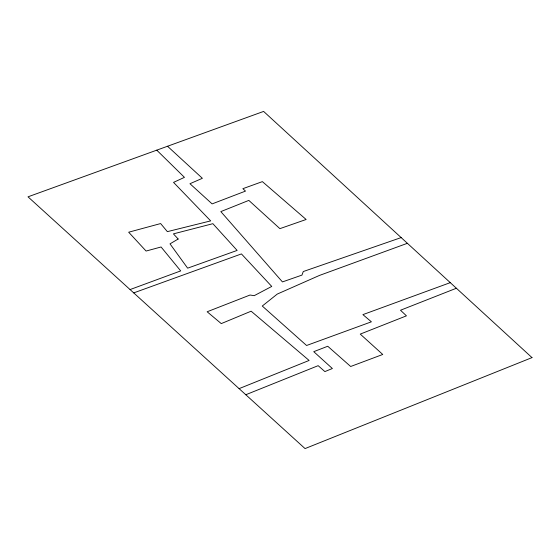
<?xml version="1.0" encoding="UTF-8"?>
<svg xmlns="http://www.w3.org/2000/svg" width="560" height="560" viewBox="0 0 560 560"><rect width="100%" height="100%" fill="white"/><g stroke="black" fill="none" stroke-linecap="round" stroke-linejoin="round"><path stroke-width="0.84" d="M239.092 388.64L309.113 360.451L251.132 311.192L221.263 323.603L207.151 311.766L250.033 295.029L254.219 295.666L271.747 286.433L241.437 253.918L133.721 292.887M245.798 394.737L318.157 365.666L324.877 371.588L332.374 368.529L313.747 351.666L327.747 346.255L350.672 366.492L382.746 354.466L360.262 334.103L406.448 315.84L400.498 310.233L456.379 288.246M130.067 289.569L180.698 270.907L161.077 246.981L146.09 251.048L128.674 232.211L160.636 223.559L167.363 231.644L210.679 220.885L173.537 182.385L184.45 177.359L156.751 150.157M407.386 243.299L319.48 275.422L277.263 294.07L262.269 306.033L306.579 345.492L371.392 321.818L362.908 314.629L450.275 282.646M401.156 237.587L303.275 271.544L301.952 275.107L282.443 281.918L220.822 211.596L248.822 200.396L279.902 228.648L306.138 219.485L262.381 181.622L242.865 188.685L245.511 191.1L212.114 203.896L189.959 183.722L202.377 178.304L167.524 146.251M178.164 239.022L170.009 243.859L187.642 268.17L237.139 250.418L212.884 223.685L173.425 233.87L178.164 239.022M532 357.616L305.053 448.581L28 196.826L263.62 111.419L532 357.616"/></g></svg>
